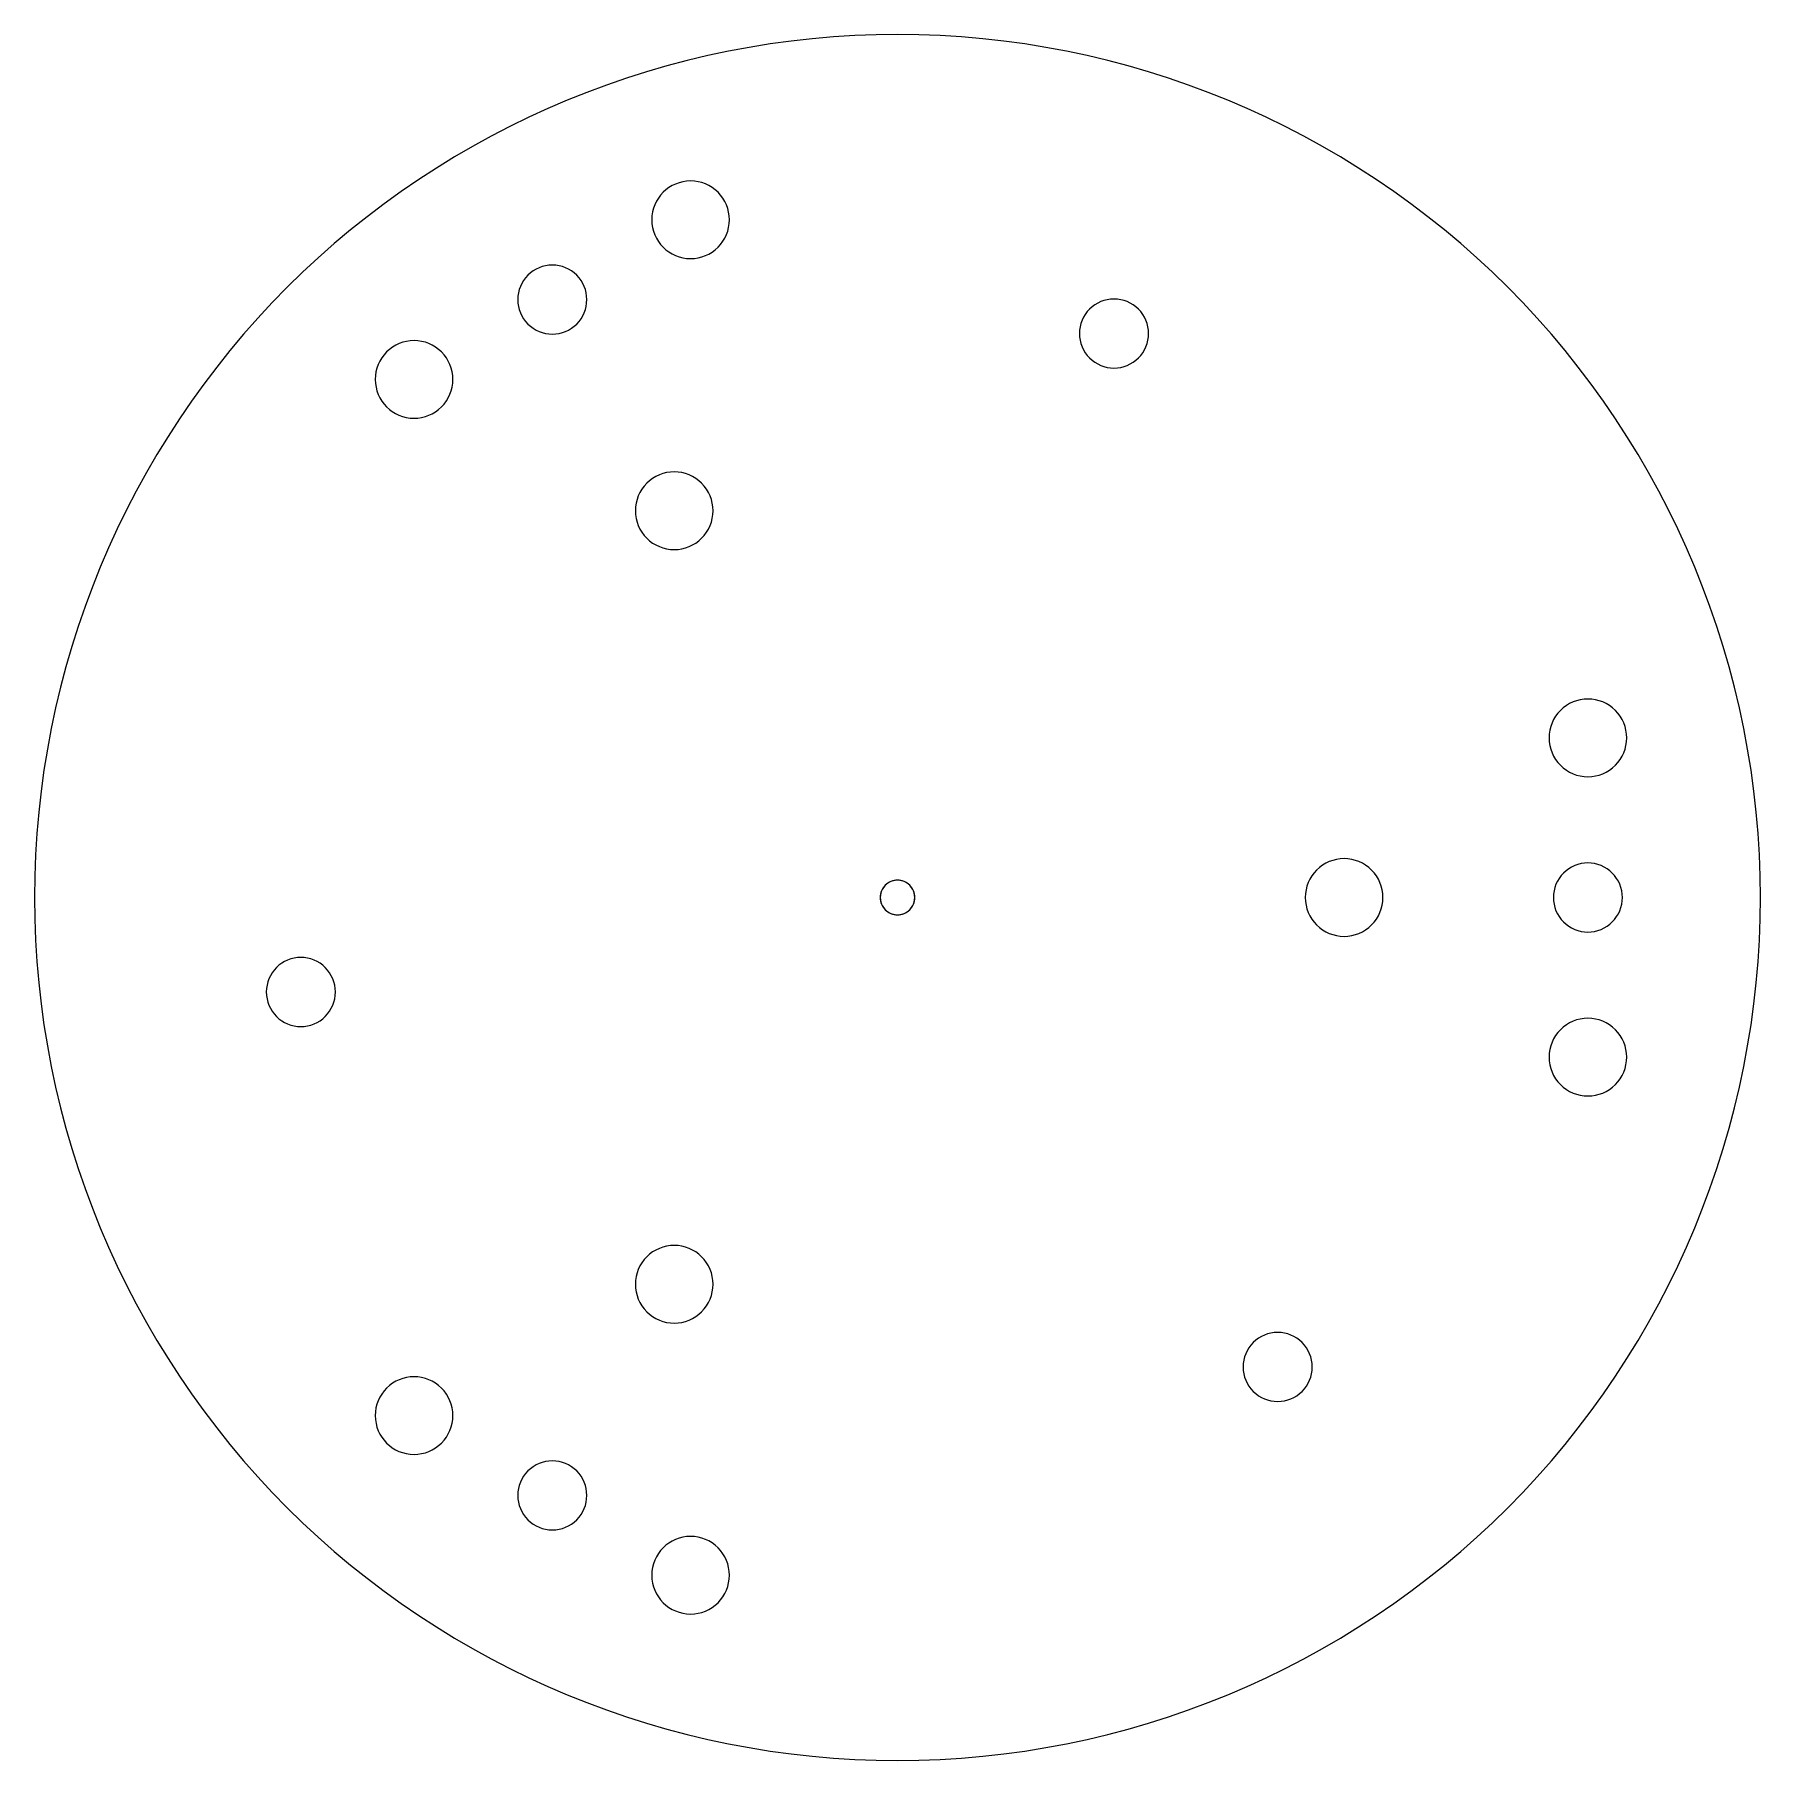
# Model space of a CAD drawing. Extents: x 2 to 202, y 2 to 202.
import ezdxf

# ---------------------------------------------------------------- set-up
doc = ezdxf.new("R2010")
doc.units = 0
doc.layers.get('0').update_dxf_attribs({"linetype": 'CONTINUOUS'})

msp = doc.modelspace()

# ---------------------------------------------------------------- linework, layer by layer
at = {"color": 1}
for p, q in [((82.521469, 180.530638), (82.521469, 180.530638)), ((66, 171.280638), (66, 171.280638)), ((131.085756, 167.349234), (131.085756, 167.349234)), ((131.085756, 167.349234), (131.085756, 167.349234)), ((131.085756, 167.349234), (131.085756, 167.349234)), ((50.478531, 162.030634), (50.478531, 162.030634)), ((80.625, 146.815416), (80.625, 146.815416)), ((186.5, 120.498602), (186.5, 120.498602)), ((104, 101.998602), (104, 101.998602)), ((104, 101.998602), (104, 101.998602)), ((158.25, 101.998602), (158.25, 101.998602)), ((186, 101.998602), (186, 101.998602)), ((202, 101.998602), (202, 101.998602)), ((202, 101.998602), (202, 101.998602)), ((202, 101.998602), (202, 101.998602)), ((36.861816, 91.048189), (36.861816, 91.048189)), ((36.861816, 91.048189), (36.861816, 91.048189)), ((36.861816, 91.048189), (36.861816, 91.048189)), ((186.5, 83.498602), (186.5, 83.498602)), ((80.625, 57.181788), (80.625, 57.181788)), ((150.052429, 47.598383), (150.052429, 47.598383)), ((150.052429, 47.598383), (150.052429, 47.598383)), ((150.052429, 47.598383), (150.052429, 47.598383)), ((50.478531, 41.96657), (50.478531, 41.96657)), ((66, 32.716566), (66, 32.716566)), ((82.521469, 23.466566), (82.521469, 23.466566))]:
    msp.add_line(p, q, dxfattribs=at)
at = {"color": 7}
msp.add_line((104, 101.998602), (104, 101.998602), dxfattribs=at)
at = {"color": 1}
for points in [[(102, 201.998602), (75.478351, 201.998602), (50.04296, 191.462918), (31.289322, 172.70928)], [(102, 201.998602), (75.478351, 201.998602), (50.04296, 191.462918), (31.289322, 172.70928)], [(102, 201.998602), (75.478351, 201.998602), (50.04296, 191.462918), (31.289322, 172.70928)], [(172.710678, 172.70928), (153.95704, 191.462918), (128.521649, 201.998602), (102, 201.998602)], [(172.710678, 172.70928), (153.95704, 191.462918), (128.521649, 201.998602), (102, 201.998602)], [(172.710678, 172.70928), (153.95704, 191.462918), (128.521649, 201.998602), (102, 201.998602)], [(78.021469, 185.030638), (75.536188, 185.030638), (73.521469, 183.015919), (73.521469, 180.530638)], [(81.20345, 183.712618), (80.359536, 184.556532), (79.214943, 185.030638), (78.021469, 185.030638)], [(82.521469, 180.530638), (82.521469, 181.724112), (82.047363, 182.868705), (81.20345, 183.712618)], [(73.521469, 180.530638), (73.521469, 178.045356), (75.536188, 176.030638), (78.021469, 176.030638)], [(81.20345, 177.348657), (82.047363, 178.192571), (82.521469, 179.337164), (82.521469, 180.530638)], [(78.021469, 176.030638), (79.214943, 176.030638), (80.359536, 176.504744), (81.20345, 177.348657)], [(59.171573, 174.109065), (58.421427, 173.358919), (58, 172.341504), (58, 171.280638)], [(62, 175.280638), (60.939134, 175.280638), (59.921718, 174.85921), (59.171573, 174.109065)], [(64.828427, 174.109065), (64.078282, 174.85921), (63.060866, 175.280638), (62, 175.280638)], [(66, 171.280638), (66, 172.341504), (65.578573, 173.358919), (64.828427, 174.109065)], [(31.289322, 172.70928), (12.535684, 153.955642), (2, 128.520251), (2, 101.998602)], [(31.289322, 172.70928), (12.535684, 153.955642), (2, 128.520251), (2, 101.998602)], [(31.289322, 172.70928), (12.535684, 153.955642), (2, 128.520251), (2, 101.998602)], [(202, 101.998602), (202, 128.520251), (191.464316, 153.955642), (172.710678, 172.70928)], [(202, 101.998602), (202, 128.520251), (191.464316, 153.955642), (172.710678, 172.70928)], [(202, 101.998602), (202, 128.520251), (191.464316, 153.955642), (172.710678, 172.70928)], [(58, 171.280638), (58, 170.219772), (58.421427, 169.202356), (59.171573, 168.452211)], [(64.828427, 168.452211), (65.578573, 169.202356), (66, 170.219772), (66, 171.280638)], [(124.257329, 170.177661), (123.507183, 169.427515), (123.085756, 168.4101), (123.085756, 167.349234)], [(124.257329, 170.177661), (123.507183, 169.427515), (123.085756, 168.4101), (123.085756, 167.349234)], [(124.257329, 170.177661), (123.507183, 169.427515), (123.085756, 168.4101), (123.085756, 167.349234)], [(127.085756, 171.349234), (126.02489, 171.349234), (125.007474, 170.927806), (124.257329, 170.177661)], [(127.085756, 171.349234), (126.02489, 171.349234), (125.007474, 170.927806), (124.257329, 170.177661)], [(127.085756, 171.349234), (126.02489, 171.349234), (125.007474, 170.927806), (124.257329, 170.177661)], [(129.914183, 170.177661), (129.164038, 170.927806), (128.146622, 171.349234), (127.085756, 171.349234)], [(129.914183, 170.177661), (129.164038, 170.927806), (128.146622, 171.349234), (127.085756, 171.349234)], [(129.914183, 170.177661), (129.164038, 170.927806), (128.146622, 171.349234), (127.085756, 171.349234)], [(131.085756, 167.349234), (131.085756, 168.4101), (130.664329, 169.427515), (129.914183, 170.177661)], [(131.085756, 167.349234), (131.085756, 168.4101), (130.664329, 169.427515), (129.914183, 170.177661)], [(131.085756, 167.349234), (131.085756, 168.4101), (130.664329, 169.427515), (129.914183, 170.177661)], [(59.171573, 168.452211), (59.921718, 167.702065), (60.939134, 167.280638), (62, 167.280638)], [(62, 167.280638), (63.060866, 167.280638), (64.078282, 167.702065), (64.828427, 168.452211)], [(45.978531, 166.530634), (44.785057, 166.530634), (43.640464, 166.056528), (42.79655, 165.212614)], [(49.160512, 165.212614), (48.316598, 166.056528), (47.172005, 166.530634), (45.978531, 166.530634)], [(123.085756, 167.349234), (123.085756, 166.288368), (123.507183, 165.270952), (124.257329, 164.520807)], [(123.085756, 167.349234), (123.085756, 166.288368), (123.507183, 165.270952), (124.257329, 164.520807)], [(123.085756, 167.349234), (123.085756, 166.288368), (123.507183, 165.270952), (124.257329, 164.520807)], [(129.914183, 164.520807), (130.664329, 165.270952), (131.085756, 166.288368), (131.085756, 167.349234)], [(129.914183, 164.520807), (130.664329, 165.270952), (131.085756, 166.288368), (131.085756, 167.349234)], [(129.914183, 164.520807), (130.664329, 165.270952), (131.085756, 166.288368), (131.085756, 167.349234)], [(42.79655, 165.212614), (41.952637, 164.368701), (41.478531, 163.224108), (41.478531, 162.030634)], [(50.478531, 162.030634), (50.478531, 163.224108), (50.004425, 164.368701), (49.160512, 165.212614)], [(124.257329, 164.520807), (125.007474, 163.770661), (126.02489, 163.349234), (127.085756, 163.349234)], [(124.257329, 164.520807), (125.007474, 163.770661), (126.02489, 163.349234), (127.085756, 163.349234)], [(124.257329, 164.520807), (125.007474, 163.770661), (126.02489, 163.349234), (127.085756, 163.349234)], [(127.085756, 163.349234), (128.146622, 163.349234), (129.164038, 163.770661), (129.914183, 164.520807)], [(127.085756, 163.349234), (128.146622, 163.349234), (129.164038, 163.770661), (129.914183, 164.520807)], [(127.085756, 163.349234), (128.146622, 163.349234), (129.164038, 163.770661), (129.914183, 164.520807)], [(41.478531, 162.030634), (41.478531, 159.545352), (43.49325, 157.530634), (45.978531, 157.530634)], [(49.160512, 158.848653), (50.004425, 159.692567), (50.478531, 160.83716), (50.478531, 162.030634)], [(45.978531, 157.530634), (47.172005, 157.530634), (48.316598, 158.00474), (49.160512, 158.848653)], [(76.125, 151.315416), (74.931526, 151.315416), (73.786933, 150.84131), (72.943019, 149.997396)], [(79.306981, 149.997396), (78.463067, 150.84131), (77.318474, 151.315416), (76.125, 151.315416)], [(72.943019, 149.997396), (72.099106, 149.153483), (71.625, 148.00889), (71.625, 146.815416)], [(80.625, 146.815416), (80.625, 148.00889), (80.150894, 149.153483), (79.306981, 149.997396)], [(71.625, 146.815416), (71.625, 145.621942), (72.099106, 144.477349), (72.943019, 143.633435)], [(79.306981, 143.633435), (80.150894, 144.477349), (80.625, 145.621942), (80.625, 146.815416)], [(72.943019, 143.633435), (73.786933, 142.789522), (74.931526, 142.315416), (76.125, 142.315416)], [(76.125, 142.315416), (77.318474, 142.315416), (78.463067, 142.789522), (79.306981, 143.633435)], [(182, 124.998602), (180.806526, 124.998602), (179.661933, 124.524496), (178.818019, 123.680582)], [(185.181981, 123.680582), (184.338067, 124.524496), (183.193474, 124.998602), (182, 124.998602)], [(178.818019, 123.680582), (177.974106, 122.836669), (177.5, 121.692076), (177.5, 120.498602)], [(186.5, 120.498602), (186.5, 121.692076), (186.025894, 122.836669), (185.181981, 123.680582)], [(177.5, 120.498602), (177.5, 119.305128), (177.974106, 118.160535), (178.818019, 117.316621)], [(185.181981, 117.316621), (186.025894, 118.160535), (186.5, 119.305128), (186.5, 120.498602)], [(178.818019, 117.316621), (179.661933, 116.472708), (180.806526, 115.998602), (182, 115.998602)], [(182, 115.998602), (183.193474, 115.998602), (184.338067, 116.472708), (185.181981, 117.316621)], [(153.75, 106.498602), (152.556526, 106.498602), (151.411933, 106.024496), (150.568019, 105.180582)], [(156.931981, 105.180582), (156.088067, 106.024496), (154.943474, 106.498602), (153.75, 106.498602)], [(150.568019, 105.180582), (149.724106, 104.336669), (149.25, 103.192076), (149.25, 101.998602)], [(158.25, 101.998602), (158.25, 103.192076), (157.775894, 104.336669), (156.931981, 105.180582)], [(179.171573, 104.827029), (178.421427, 104.076883), (178, 103.059468), (178, 101.998602)], [(182, 105.998602), (180.939134, 105.998602), (179.921718, 105.577174), (179.171573, 104.827029)], [(184.828427, 104.827029), (184.078282, 105.577174), (183.060866, 105.998602), (182, 105.998602)], [(186, 101.998602), (186, 103.059468), (185.578573, 104.076883), (184.828427, 104.827029)], [(100.585786, 103.412815), (100.210714, 103.037743), (100, 102.529035), (100, 101.998602)], [(100.585786, 103.412815), (100.210714, 103.037743), (100, 102.529035), (100, 101.998602)], [(102, 103.998602), (101.469567, 103.998602), (100.960859, 103.787888), (100.585786, 103.412815)], [(102, 103.998602), (101.469567, 103.998602), (100.960859, 103.787888), (100.585786, 103.412815)], [(103.414214, 103.412815), (103.039141, 103.787888), (102.530433, 103.998602), (102, 103.998602)], [(103.414214, 103.412815), (103.039141, 103.787888), (102.530433, 103.998602), (102, 103.998602)], [(104, 101.998602), (104, 102.529035), (103.789286, 103.037743), (103.414214, 103.412815)], [(104, 101.998602), (104, 102.529035), (103.789286, 103.037743), (103.414214, 103.412815)], [(2, 101.998602), (2, 75.476953), (12.535684, 50.041562), (31.289322, 31.287924)], [(2, 101.998602), (2, 75.476953), (12.535684, 50.041562), (31.289322, 31.287924)], [(2, 101.998602), (2, 75.476953), (12.535684, 50.041562), (31.289322, 31.287924)], [(100, 101.998602), (100, 101.468169), (100.210714, 100.959461), (100.585786, 100.584388)], [(100, 101.998602), (100, 101.468169), (100.210714, 100.959461), (100.585786, 100.584388)], [(100.585786, 100.584388), (100.960859, 100.209315), (101.469567, 99.998602), (102, 99.998602)], [(100.585786, 100.584388), (100.960859, 100.209315), (101.469567, 99.998602), (102, 99.998602)], [(102, 99.998602), (102.530433, 99.998602), (103.039141, 100.209315), (103.414214, 100.584388)], [(102, 99.998602), (102.530433, 99.998602), (103.039141, 100.209315), (103.414214, 100.584388)], [(103.414214, 100.584388), (103.789286, 100.959461), (104, 101.468169), (104, 101.998602)], [(103.414214, 100.584388), (103.789286, 100.959461), (104, 101.468169), (104, 101.998602)], [(149.25, 101.998602), (149.25, 100.805128), (149.724106, 99.660535), (150.568019, 98.816621)], [(156.931981, 98.816621), (157.775894, 99.660535), (158.25, 100.805128), (158.25, 101.998602)], [(172.710678, 31.287924), (191.464316, 50.041562), (202, 75.476953), (202, 101.998602)], [(172.710678, 31.287924), (191.464316, 50.041562), (202, 75.476953), (202, 101.998602)], [(172.710678, 31.287924), (191.464316, 50.041562), (202, 75.476953), (202, 101.998602)], [(178, 101.998602), (178, 100.937736), (178.421427, 99.92032), (179.171573, 99.170175)], [(184.828427, 99.170175), (185.578573, 99.92032), (186, 100.937736), (186, 101.998602)], [(150.568019, 98.816621), (151.411933, 97.972708), (152.556526, 97.498602), (153.75, 97.498602)], [(153.75, 97.498602), (154.943474, 97.498602), (156.088067, 97.972708), (156.931981, 98.816621)], [(179.171573, 99.170175), (179.921718, 98.420029), (180.939134, 97.998602), (182, 97.998602)], [(182, 97.998602), (183.060866, 97.998602), (184.078282, 98.420029), (184.828427, 99.170175)], [(32.861816, 95.048189), (31.80095, 95.048189), (30.783534, 94.626762), (30.033389, 93.876616)], [(32.861816, 95.048189), (31.80095, 95.048189), (30.783534, 94.626762), (30.033389, 93.876616)], [(32.861816, 95.048189), (31.80095, 95.048189), (30.783534, 94.626762), (30.033389, 93.876616)], [(35.690243, 93.876616), (34.940098, 94.626762), (33.922682, 95.048189), (32.861816, 95.048189)], [(35.690243, 93.876616), (34.940098, 94.626762), (33.922682, 95.048189), (32.861816, 95.048189)], [(35.690243, 93.876616), (34.940098, 94.626762), (33.922682, 95.048189), (32.861816, 95.048189)], [(30.033389, 93.876616), (29.283243, 93.12647), (28.861816, 92.109055), (28.861816, 91.048189)], [(30.033389, 93.876616), (29.283243, 93.12647), (28.861816, 92.109055), (28.861816, 91.048189)], [(30.033389, 93.876616), (29.283243, 93.12647), (28.861816, 92.109055), (28.861816, 91.048189)], [(36.861816, 91.048189), (36.861816, 92.109055), (36.440389, 93.12647), (35.690243, 93.876616)], [(36.861816, 91.048189), (36.861816, 92.109055), (36.440389, 93.12647), (35.690243, 93.876616)], [(36.861816, 91.048189), (36.861816, 92.109055), (36.440389, 93.12647), (35.690243, 93.876616)], [(28.861816, 91.048189), (28.861816, 89.987323), (29.283243, 88.969907), (30.033389, 88.219762)], [(28.861816, 91.048189), (28.861816, 89.987323), (29.283243, 88.969907), (30.033389, 88.219762)], [(28.861816, 91.048189), (28.861816, 89.987323), (29.283243, 88.969907), (30.033389, 88.219762)], [(35.690243, 88.219762), (36.440389, 88.969907), (36.861816, 89.987323), (36.861816, 91.048189)], [(35.690243, 88.219762), (36.440389, 88.969907), (36.861816, 89.987323), (36.861816, 91.048189)], [(35.690243, 88.219762), (36.440389, 88.969907), (36.861816, 89.987323), (36.861816, 91.048189)], [(30.033389, 88.219762), (30.783534, 87.469616), (31.80095, 87.048189), (32.861816, 87.048189)], [(30.033389, 88.219762), (30.783534, 87.469616), (31.80095, 87.048189), (32.861816, 87.048189)], [(30.033389, 88.219762), (30.783534, 87.469616), (31.80095, 87.048189), (32.861816, 87.048189)], [(32.861816, 87.048189), (33.922682, 87.048189), (34.940098, 87.469616), (35.690243, 88.219762)], [(32.861816, 87.048189), (33.922682, 87.048189), (34.940098, 87.469616), (35.690243, 88.219762)], [(32.861816, 87.048189), (33.922682, 87.048189), (34.940098, 87.469616), (35.690243, 88.219762)], [(178.818019, 86.680582), (177.974106, 85.836669), (177.5, 84.692076), (177.5, 83.498602)], [(182, 87.998602), (180.806526, 87.998602), (179.661933, 87.524496), (178.818019, 86.680582)], [(185.181981, 86.680582), (184.338067, 87.524496), (183.193474, 87.998602), (182, 87.998602)], [(186.5, 83.498602), (186.5, 84.692076), (186.025894, 85.836669), (185.181981, 86.680582)], [(177.5, 83.498602), (177.5, 82.305128), (177.974106, 81.160535), (178.818019, 80.316621)], [(185.181981, 80.316621), (186.025894, 81.160535), (186.5, 82.305128), (186.5, 83.498602)], [(178.818019, 80.316621), (179.661933, 79.472708), (180.806526, 78.998602), (182, 78.998602)], [(182, 78.998602), (183.193474, 78.998602), (184.338067, 79.472708), (185.181981, 80.316621)], [(72.943019, 60.363768), (72.099106, 59.519855), (71.625, 58.375262), (71.625, 57.181788)], [(76.125, 61.681788), (74.931526, 61.681788), (73.786933, 61.207682), (72.943019, 60.363768)], [(79.306981, 60.363768), (78.463067, 61.207682), (77.318474, 61.681788), (76.125, 61.681788)], [(80.625, 57.181788), (80.625, 58.375262), (80.150894, 59.519855), (79.306981, 60.363768)], [(71.625, 57.181788), (71.625, 55.988314), (72.099106, 54.843721), (72.943019, 53.999807)], [(79.306981, 53.999807), (80.150894, 54.843721), (80.625, 55.988314), (80.625, 57.181788)], [(72.943019, 53.999807), (73.786933, 53.155894), (74.931526, 52.681788), (76.125, 52.681788)], [(76.125, 52.681788), (77.318474, 52.681788), (78.463067, 53.155894), (79.306981, 53.999807)], [(143.224002, 50.42681), (142.473856, 49.676664), (142.052429, 48.659249), (142.052429, 47.598383)], [(143.224002, 50.42681), (142.473856, 49.676664), (142.052429, 48.659249), (142.052429, 47.598383)], [(143.224002, 50.42681), (142.473856, 49.676664), (142.052429, 48.659249), (142.052429, 47.598383)], [(146.052429, 51.598383), (144.991563, 51.598383), (143.974147, 51.176955), (143.224002, 50.42681)], [(146.052429, 51.598383), (144.991563, 51.598383), (143.974147, 51.176955), (143.224002, 50.42681)], [(146.052429, 51.598383), (144.991563, 51.598383), (143.974147, 51.176955), (143.224002, 50.42681)], [(148.880856, 50.42681), (148.130711, 51.176955), (147.113295, 51.598383), (146.052429, 51.598383)], [(148.880856, 50.42681), (148.130711, 51.176955), (147.113295, 51.598383), (146.052429, 51.598383)], [(148.880856, 50.42681), (148.130711, 51.176955), (147.113295, 51.598383), (146.052429, 51.598383)], [(150.052429, 47.598383), (150.052429, 48.659249), (149.631002, 49.676664), (148.880856, 50.42681)], [(150.052429, 47.598383), (150.052429, 48.659249), (149.631002, 49.676664), (148.880856, 50.42681)], [(150.052429, 47.598383), (150.052429, 48.659249), (149.631002, 49.676664), (148.880856, 50.42681)], [(45.978531, 46.46657), (44.785057, 46.46657), (43.640464, 45.992464), (42.79655, 45.14855)], [(49.160512, 45.14855), (48.316598, 45.992464), (47.172005, 46.46657), (45.978531, 46.46657)], [(142.052429, 47.598383), (142.052429, 46.537517), (142.473856, 45.520101), (143.224002, 44.769956)], [(142.052429, 47.598383), (142.052429, 46.537517), (142.473856, 45.520101), (143.224002, 44.769956)], [(142.052429, 47.598383), (142.052429, 46.537517), (142.473856, 45.520101), (143.224002, 44.769956)], [(148.880856, 44.769956), (149.631002, 45.520101), (150.052429, 46.537517), (150.052429, 47.598383)], [(148.880856, 44.769956), (149.631002, 45.520101), (150.052429, 46.537517), (150.052429, 47.598383)], [(148.880856, 44.769956), (149.631002, 45.520101), (150.052429, 46.537517), (150.052429, 47.598383)], [(42.79655, 45.14855), (41.952637, 44.304637), (41.478531, 43.160044), (41.478531, 41.96657)], [(50.478531, 41.96657), (50.478531, 43.160044), (50.004425, 44.304637), (49.160512, 45.14855)], [(143.224002, 44.769956), (143.974147, 44.01981), (144.991563, 43.598383), (146.052429, 43.598383)], [(143.224002, 44.769956), (143.974147, 44.01981), (144.991563, 43.598383), (146.052429, 43.598383)], [(143.224002, 44.769956), (143.974147, 44.01981), (144.991563, 43.598383), (146.052429, 43.598383)], [(146.052429, 43.598383), (147.113295, 43.598383), (148.130711, 44.01981), (148.880856, 44.769956)], [(146.052429, 43.598383), (147.113295, 43.598383), (148.130711, 44.01981), (148.880856, 44.769956)], [(146.052429, 43.598383), (147.113295, 43.598383), (148.130711, 44.01981), (148.880856, 44.769956)], [(41.478531, 41.96657), (41.478531, 39.481288), (43.49325, 37.46657), (45.978531, 37.46657)], [(49.160512, 38.784589), (50.004425, 39.628503), (50.478531, 40.773096), (50.478531, 41.96657)], [(45.978531, 37.46657), (47.172005, 37.46657), (48.316598, 37.940676), (49.160512, 38.784589)], [(62, 36.716566), (60.939134, 36.716566), (59.921718, 36.295138), (59.171573, 35.544993)], [(64.828427, 35.544993), (64.078282, 36.295138), (63.060866, 36.716566), (62, 36.716566)], [(59.171573, 35.544993), (58.421427, 34.794847), (58, 33.777432), (58, 32.716566)], [(66, 32.716566), (66, 33.777432), (65.578573, 34.794847), (64.828427, 35.544993)], [(58, 32.716566), (58, 31.6557), (58.421427, 30.638284), (59.171573, 29.888139)], [(64.828427, 29.888139), (65.578573, 30.638284), (66, 31.6557), (66, 32.716566)], [(31.289322, 31.287924), (50.04296, 12.534286), (75.478351, 1.998602), (102, 1.998602)], [(31.289322, 31.287924), (50.04296, 12.534286), (75.478351, 1.998602), (102, 1.998602)], [(31.289322, 31.287924), (50.04296, 12.534286), (75.478351, 1.998602), (102, 1.998602)], [(102, 1.998602), (128.521649, 1.998602), (153.95704, 12.534286), (172.710678, 31.287924)], [(102, 1.998602), (128.521649, 1.998602), (153.95704, 12.534286), (172.710678, 31.287924)], [(102, 1.998602), (128.521649, 1.998602), (153.95704, 12.534286), (172.710678, 31.287924)], [(59.171573, 29.888139), (59.921718, 29.137993), (60.939134, 28.716566), (62, 28.716566)], [(62, 28.716566), (63.060866, 28.716566), (64.078282, 29.137993), (64.828427, 29.888139)], [(78.021469, 27.966566), (75.536188, 27.966566), (73.521469, 25.951847), (73.521469, 23.466566)], [(81.20345, 26.648546), (80.359536, 27.49246), (79.214943, 27.966566), (78.021469, 27.966566)], [(82.521469, 23.466566), (82.521469, 24.66004), (82.047363, 25.804633), (81.20345, 26.648546)], [(73.521469, 23.466566), (73.521469, 20.981284), (75.536188, 18.966566), (78.021469, 18.966566)], [(81.20345, 20.284585), (82.047363, 21.128499), (82.521469, 22.273092), (82.521469, 23.466566)], [(78.021469, 18.966566), (79.214943, 18.966566), (80.359536, 19.440672), (81.20345, 20.284585)]]:
    msp.add_open_spline(points, degree=3, dxfattribs=at)
at = {"color": 7}
for points in [[(103, 103.730652), (102.381198, 104.087917), (101.618802, 104.087917), (101, 103.730652)], [(103, 103.730652), (102.381198, 104.087917), (101.618802, 104.087917), (101, 103.730652)], [(101, 103.730652), (100.159447, 103.245358), (99.788654, 102.226614), (100.120615, 101.31456)], [(101, 103.730652), (100.381199, 103.373386), (100.000001, 102.713132), (100.000001, 101.998602)], [(104, 101.998602), (104, 102.713133), (103.618802, 103.373387), (103, 103.730652)], [(104, 101.998602), (104, 102.713133), (103.618802, 103.373387), (103, 103.730652)], [(100.000001, 101.998602), (100.000001, 101.284071), (100.381199, 100.623818), (101, 100.266552)], [(100.120615, 101.31456), (100.452575, 100.402507), (101.391455, 99.860445), (102.347297, 100.028986)], [(101, 100.266552), (101.618802, 99.909286), (102.381198, 99.909286), (103, 100.266552)], [(102.347297, 100.028986), (103.303139, 100.197527), (104, 101.028014), (104, 101.998602)], [(103, 100.266552), (103.618802, 100.623817), (104, 101.284071), (104, 101.998602)], [(104, 101.998602), (104, 101.998602), (104, 101.998602), (104, 101.998602)]]:
    msp.add_open_spline(points, degree=3, dxfattribs=at)

doc.saveas('drawing.dxf')
